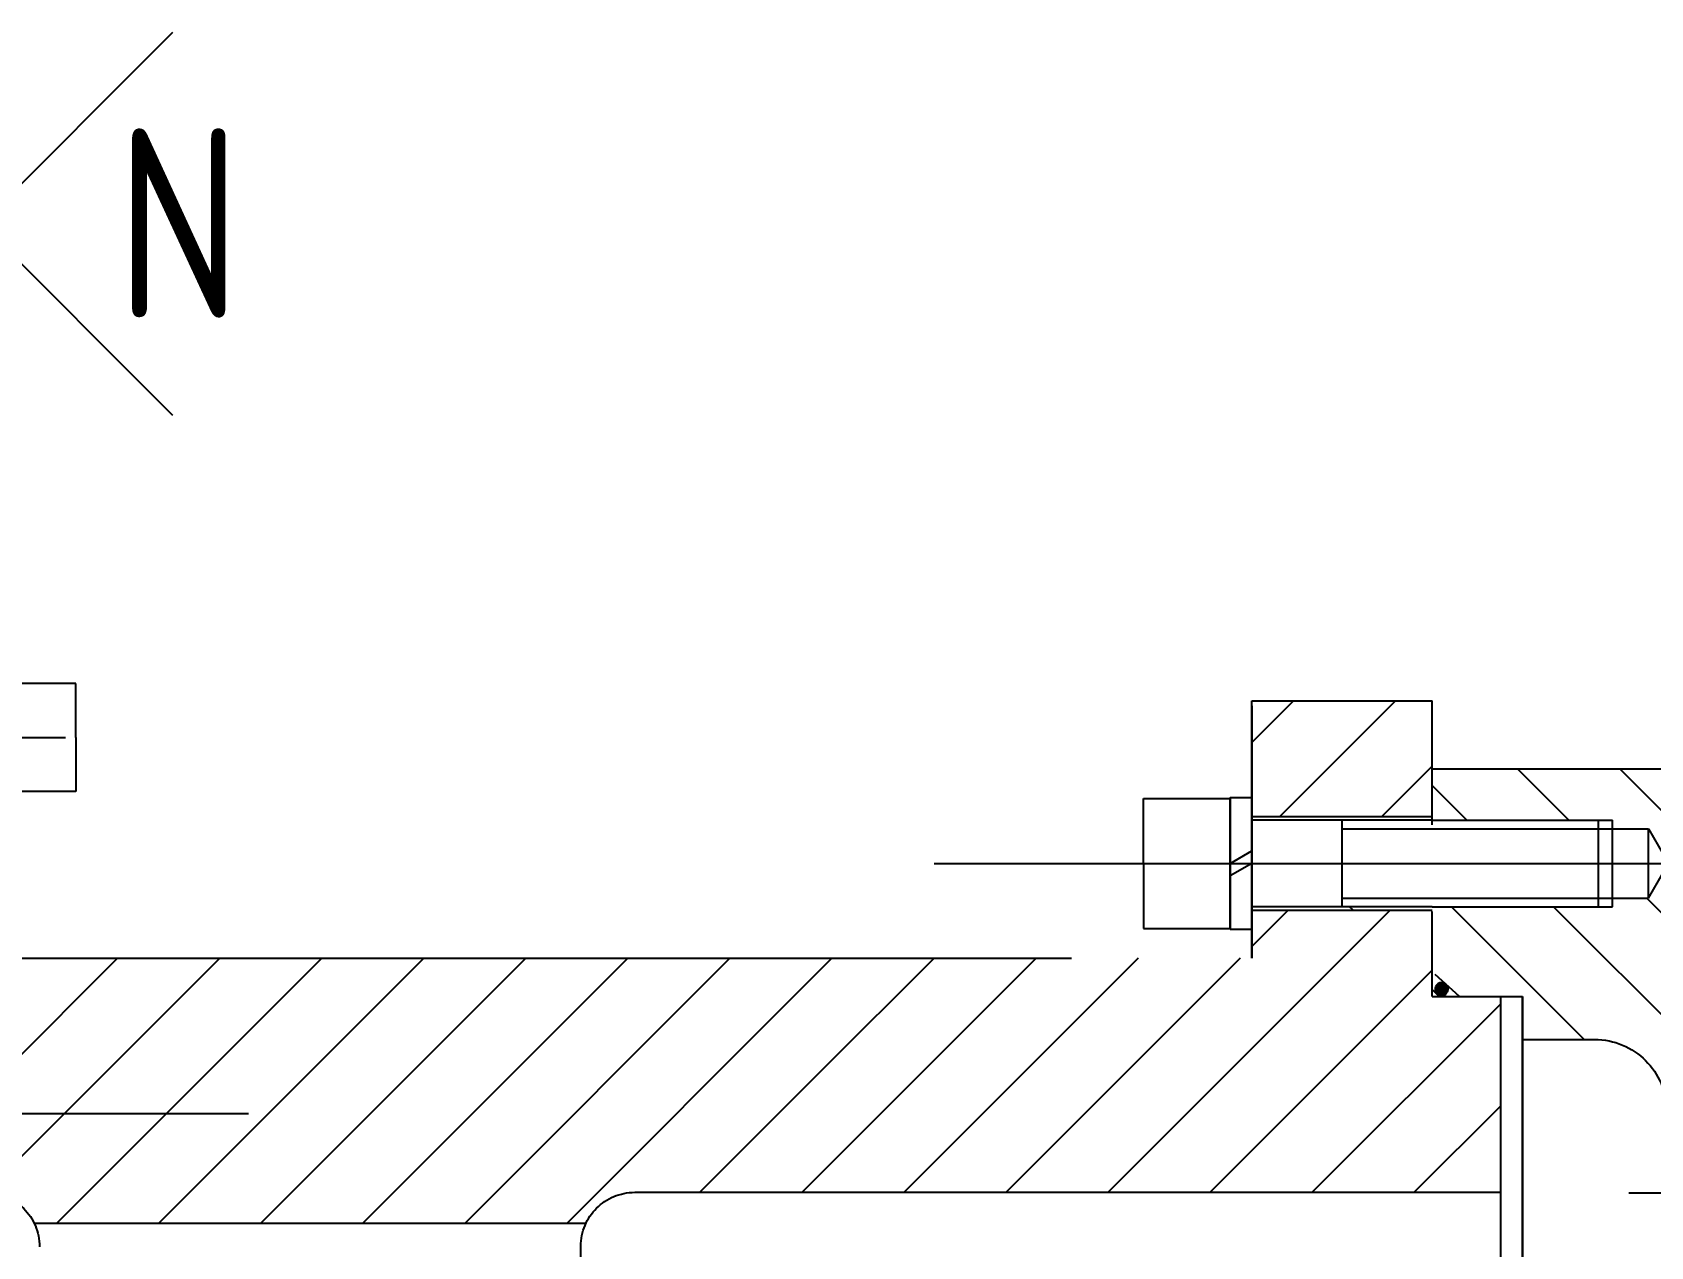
# Model space of a CAD drawing. Header units: millimetres. Extents: x 0 to 12600, y -349 to 8910.
# Drawn here: x 5613.1 to 6061.6, y 6022.4 to 6359 of the extents above; entities that cross this region are included whole.
import ezdxf
from ezdxf.enums import TextEntityAlignment as Align

# ---------------------------------------------------------------- set-up
doc = ezdxf.new("R2010")
doc.units = ezdxf.units.MM
doc.header["$LTSCALE"] = 300
doc.linetypes.add('K', pattern=[2.5, 1.25, -0.25, 0.25, -0.25, 0.25, -0.25])
for name, color, linetype in [('01', 7, 'Continuous'), ('02', 1, 'Continuous'), ('07', 6, 'K'), ('13', 3, 'Continuous')]:
    doc.layers.add(name, color=color, linetype=linetype)
doc.styles.get("Standard").update_dxf_attribs({"font": 'isocp', "width": 0.707, "bigfont": 'intecad.shx'})

# ---------------------------------------------------------------- blocks, each defined once
blk = doc.blocks.new('FDSDSDFG')
at = {"layer": '07', "color": 6, "linetype": 'K'}
for p, q in [((-3688.66, 15035.76), (-3688.66, 14886.75)), ((-3578.15, 14893.36), (-3562.48, 14909.03)), ((-3703.66, 14883.96), (-3703.66, 14903.96)), ((-3673.66, 14883.96), (-3673.66, 14903.96)), ((-3627.48, 14872.32), (-3596.65, 14903.14)), ((-3627.48, 14844.03), (-3578.15, 14893.36)), ((-3559.66, 14883.57), (-3554.05, 14889.17)), ((-3688.66, 14883.96), (-3703.66, 14883.96)), ((-3688.66, 14883.96), (-3673.66, 14883.96)), ((-3627.48, 14815.75), (-3559.66, 14883.57)), ((-3627.48, 14787.47), (-3554.05, 14860.89)), ((-3627.48, 14759.18), (-3554.05, 14832.61)), ((-3627.48, 14730.9), (-3554.05, 14804.32)), ((-3627.48, 14702.61), (-3554.05, 14776.04)), ((-3618.68, 14683.12), (-3554.05, 14747.75)), ((-3596.24, 14677.28), (-3562.6, 14710.92)), ((-3627.48, 14674.33), (-3618.68, 14683.12)), ((-3573.79, 14671.45), (-3562.6, 14682.63)), ((-3627.48, 14646.04), (-3596.24, 14677.28)), ((-3627.48, 14617.76), (-3573.79, 14671.45)), ((-3627.48, 14589.48), (-3562.6, 14654.35)), ((-3653.76, 14646.04), (-3653.76, 14391.44)), ((-3627.48, 14561.19), (-3562.6, 14626.07)), ((-3640.76, 14519.63), (-3562.6, 14597.78)), ((-3671.76, 14587.96), (-3671.76, 14563.96)), ((-3653.76, 14587.96), (-3671.76, 14587.96)), ((-3653.76, 14587.96), (-3635.76, 14587.96)), ((-3635.76, 14587.96), (-3635.76, 14563.96)), ((-3624.14, 14507.96), (-3562.6, 14569.5)), ((-3653.76, 14566.05), (-3653.76, 14555.86)), ((-3672.01, 14563.96), (-3672.01, 14557.96)), ((-3653.76, 14563.96), (-3672.01, 14563.96)), ((-3671.76, 14563.96), (-3653.76, 14563.96)), ((-3665.76, 14563.96), (-3653.76, 14563.96)), ((-3653.76, 14563.96), (-3657.22, 14557.96)), ((-3641.76, 14563.96), (-3653.76, 14563.96)), ((-3635.76, 14563.96), (-3653.76, 14563.96)), ((-3653.76, 14557.96), (-3650.29, 14563.96)), ((-3653.76, 14563.96), (-3635.51, 14563.96)), ((-3635.51, 14563.96), (-3635.51, 14557.96)), ((-3698.83, 14546.41), (-3687.28, 14557.96)), ((-3672.01, 14557.96), (-3653.76, 14557.96)), ((-3666.76, 14557.96), (-3666.76, 14507.96)), ((-3665.76, 14507.96), (-3665.76, 14557.96)), ((-3635.51, 14557.96), (-3653.76, 14557.96)), ((-3641.76, 14507.96), (-3641.76, 14557.96)), ((-3640.76, 14557.96), (-3640.76, 14507.96)), ((-3640.76, 14547.91), (-3630.71, 14557.96)), ((-3698.83, 14518.13), (-3666.76, 14550.2)), ((-3614.86, 14488.96), (-3562.6, 14541.21)), ((-3665.76, 14532.96), (-3641.76, 14532.96)), ((-3663.36, 14532.96), (-3663.36, 14447.96)), ((-3644.16, 14532.96), (-3644.16, 14447.96)), ((-3640.76, 14529.9), (-3641.76, 14530.9)), ((-3680.71, 14507.96), (-3666.76, 14521.91)), ((-3586.57, 14488.96), (-3562.6, 14512.93)), ((-3665.76, 14498.33), (-3675.38, 14507.96)), ((-3665.76, 14507.96), (-3665.76, 14457.96)), ((-3641.76, 14507.96), (-3641.76, 14457.96)), ((-3623.08, 14507.22), (-3616.97, 14500.52)), ((-3617.83, 14503.92), (-3620.34, 14506.42)), ((-3617.75, 14503.98), (-3620.28, 14506.5)), ((-3617.68, 14504.05), (-3620.21, 14506.58)), ((-3617.61, 14504.12), (-3620.14, 14506.65)), ((-3617.54, 14504.19), (-3620.07, 14506.72)), ((-3617.48, 14504.27), (-3619.99, 14506.78)), ((-3617.42, 14504.35), (-3619.91, 14506.84)), ((-3617.36, 14504.44), (-3619.82, 14506.89)), ((-3617.31, 14504.53), (-3619.73, 14506.94)), ((-3617.27, 14504.63), (-3619.63, 14506.99)), ((-3617.23, 14504.73), (-3619.53, 14507.03)), ((-3617.19, 14504.83), (-3619.43, 14507.07)), ((-3617.16, 14504.95), (-3619.32, 14507.1)), ((-3617.14, 14505.06), (-3619.2, 14507.12)), ((-3617.12, 14505.19), (-3619.07, 14507.14)), ((-3617.11, 14505.32), (-3618.94, 14507.14)), ((-3616.85, 14506), (-3618.82, 14507.96)), ((-3617.12, 14505.47), (-3618.79, 14507.14)), ((-3617.14, 14505.63), (-3618.63, 14507.12)), ((-3617.17, 14505.81), (-3618.46, 14507.09)), ((-3617.24, 14506.02), (-3618.25, 14507.02)), ((-3617.39, 14506.3), (-3617.96, 14506.87)), ((-3604.98, 14465.84), (-3641.76, 14502.62)), ((-3618.89, 14503.56), (-3620.7, 14505.37)), ((-3618.75, 14503.57), (-3620.69, 14505.5)), ((-3619.03, 14503.57), (-3620.69, 14505.22)), ((-3618.63, 14503.58), (-3620.68, 14505.63)), ((-3619.19, 14503.58), (-3620.67, 14505.06)), ((-3618.51, 14503.61), (-3620.65, 14505.75)), ((-3619.37, 14503.62), (-3620.63, 14504.88)), ((-3618.39, 14503.63), (-3620.62, 14505.86)), ((-3618.29, 14503.67), (-3620.59, 14505.97)), ((-3619.59, 14503.7), (-3620.56, 14504.67)), ((-3618.19, 14503.71), (-3620.55, 14506.07)), ((-3618.09, 14503.76), (-3620.5, 14506.16)), ((-3618, 14503.81), (-3620.45, 14506.25)), ((-3617.91, 14503.86), (-3620.4, 14506.34)), ((-3619.89, 14503.85), (-3620.4, 14504.37)), ((-3665.76, 14470.05), (-3679.98, 14484.27)), ((-3582.28, 14414.85), (-3641.76, 14474.33)), ((-3665.76, 14461.98), (-3641.76, 14461.98)), ((-3641.76, 14457.96), (-3665.76, 14457.96)), ((-3663.36, 14457.96), (-3663.36, 14447.96)), ((-3644.16, 14457.96), (-3644.16, 14447.96)), ((-3582.28, 14358.28), (-3679.98, 14455.98)), ((-3582.28, 14386.57), (-3644.16, 14448.45)), ((-3644.16, 14447.96), (-3663.36, 14447.96)), ((-3663.36, 14447.96), (-3653.76, 14442.42)), ((-3644.16, 14447.96), (-3653.76, 14442.42))]:
    blk.add_line(p, q, dxfattribs=at)
at = {"layer": '07', "color": 6, "linetype": 'K', "ltscale": 0.8}
for p, q in [((-3584.48, 14937.53), (-3584.48, 14836.03)), ((-3627.48, 14907.96), (-3627.48, 14557.96)), ((-3627.48, 14907.96), (-3627.48, 14557.96)), ((-3554.05, 14895.48), (-3554.05, 14742.5)), ((-3399.53, 14743.96), (-3547.6, 14743.96)), ((-3562.6, 14728.96), (-3562.6, 14488.96)), ((-3698.83, 14557.96), (-3698.83, 14507.96)), ((-3698.83, 14557.96), (-3698.83, 14507.96)), ((-3627.48, 14557.96), (-3698.83, 14557.96)), ((-3697.48, 14557.96), (-3627.48, 14557.96)), ((-3653.76, 14554.18), (-3653.76, 14402.27)), ((-3664.48, 14507.96), (-3698.83, 14507.96)), ((-3664.48, 14507.96), (-3697.48, 14507.96)), ((-3679.98, 14507.96), (-3679.98, 14007.96)), ((-3679.98, 14507.96), (-3679.98, 14007.96)), ((-3616.85, 14507.96), (-3640.48, 14507.96)), ((-3616.85, 14507.96), (-3640.48, 14507.96)), ((-3616.85, 14507.96), (-3616.85, 14482.96)), ((-3537.48, 14488.96), (-3616.85, 14488.96)), ((-3537.48, 14482.96), (-3616.85, 14482.96)), ((-3616.85, 14482.96), (-3537.48, 14482.96)), ((-3604.98, 14482.96), (-3604.98, 14462.96)), ((-3562.48, 14453.44), (-3562.48, 14116.81))]:
    blk.add_line(p, q, dxfattribs=at)
at = {"layer": '07', "color": 6, "linetype": 'K'}
blk.add_circle((-3618.91, 14505.35), 1.79, dxfattribs=at)
at = {"layer": '07', "color": 6, "linetype": 'K', "ltscale": 0.8}
for centre, radius, start, end in [((-3547.48, 14908.96), 15, 180, 270), ((-3547.6, 14728.96), 15, 90, 180), ((-3584.98, 14462.96), 20, 180, 270)]:
    blk.add_arc(centre, radius, start, end, dxfattribs=at)
blk = doc.blocks.new('*U23', base_point=(4716.22, 5447.84))
at = {"layer": '02'}
blk.add_lwpolyline([(5701.91, 6358.98), (5648.88, 6305.95), (5701.91, 6252.91)], dxfattribs=at)
at = {"layer": '13', "width": 1.010989}
blk.add_text('N', height=52.5, dxfattribs=at).set_placement((5686.38, 6279.7), (5720.88, 6279.7), align=Align.FIT)

msp = doc.modelspace()

# ---------------------------------------------------------------- block references
at = {"layer": '01'}
msp.add_blockref('*U23', (4666.22, 5447.84), dxfattribs=at)
at = {"layer": '01', "xscale": -1, "rotation": 90}
msp.add_blockref('FDSDSDFG', (20509.02, 2474.86), dxfattribs=at)

doc.saveas('drawing.dxf')
